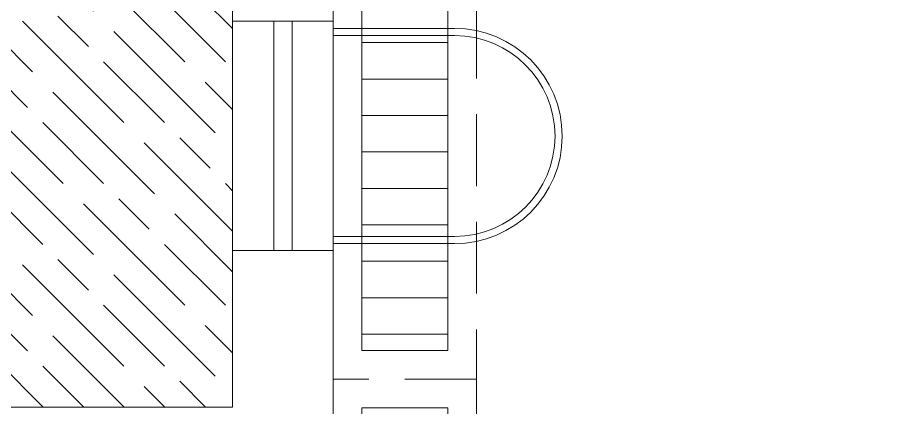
# Model space of a CAD drawing. Header units: millimetres. Extents: x 226317 to 226469, y 8188100 to 8188260.
# Drawn here: x 226388.768 to 226391.82, y 8188237.387 to 8188238.746 of the extents above; entities that cross this region are included whole.
import ezdxf

# ---------------------------------------------------------------- set-up
doc = ezdxf.new("R2010")
doc.units = ezdxf.units.MM
doc.linetypes.add('HIDDEN', pattern=[0.375, 0.25, -0.125])
for name, color, linetype, lineweight in [('0-block sanit', 8, 'Continuous', 25), ('A-MUROS', 8, 'Continuous', 30), ('TT-ESCALERAS', 8, 'Continuous', 0)]:
    doc.layers.add(name, color=color, linetype=linetype, lineweight=lineweight)
doc.layers.add('D_MURO', color=8, linetype='Continuous')

# ---------------------------------------------------------------- blocks, each defined once
blk = doc.blocks.new('manifold')
at = {"color": 8, "linetype": 'Continuous', "lineweight": 0}
for p, q in [((-1.5335, -0.102), (-1.5335, -0.402)), ((-1.4065, -0.102), (-1.4065, -0.402)), ((-1.2795, -0.102), (-1.2795, -0.402)), ((-1.1525, -0.102), (-1.1525, -0.402)), ((-1.0255, -0.102), (-1.0255, -0.402)), ((-0.8985, -0.102), (-0.8985, -0.402)), ((-0.7715, -0.102), (-0.7715, -0.402)), ((-0.6445, -0.102), (-0.6445, -0.402)), ((-0.5175, -0.102), (-0.5175, -0.402))]:
    blk.add_line(p, q, dxfattribs=at)
at = {"layer": '0-block sanit', "color": 8, "lineweight": 0}
for points in [[(-0.4423, 0.348), (-0.4423, -0.002), (-1.2423, -0.002), (-1.2423, 0.348)], [(-0.4423, 0.2046), (-0.4423, 0.1409), (-1.2423, 0.1409), (-1.2423, 0.2046)]]:
    blk.add_lwpolyline(points, close=True, dxfattribs=at)
at = {"layer": 'D_MURO', "color": 8, "linetype": 'HIDDEN', "lineweight": 0}
blk.add_lwpolyline([(-1.6907, -0.002), (3.7327, -0.002), (3.7327, -0.502), (-1.6907, -0.502)], close=True, dxfattribs=at)
at = {"layer": 'D_MURO', "color": 8, "lineweight": 0}
blk.add_lwpolyline([(3.6327, -0.402), (-1.5907, -0.402), (-1.5907, -0.102), (3.6327, -0.102)], close=True, dxfattribs=at)
at = {"layer": 'TT-ESCALERAS', "color": 8, "lineweight": 0, "ltscale": 0.5}
for points in [[(-1.2179, -0.4257), (-1.2179, -0.002)], [(-1.1929, -0.4257), (-1.1929, -0.002)], [(-0.4929, -0.4257), (-0.4929, -0.002)], [(-0.4679, -0.4257), (-0.4679, -0.002)]]:
    blk.add_lwpolyline(points, dxfattribs=at)
for radius in [0.375, 0.35]:
    blk.add_arc((-0.8429, -0.4257), radius, 180, 0, dxfattribs=at)
blk = doc.blocks.new('arq. estac.')
at = {"lineweight": 0, "transparency": 33554687}
h = blk.add_hatch(dxfattribs=at)
h.set_pattern_fill('GOST_WOOD', color=8, scale=0.05, angle=45)
h.set_pattern_definition([(135, (295.42204, 4.6443), (0.212132034356, 0.212132034356), [0.5, -0.1]), (135, (295.56346, 4.6443), (0.212132034356, 0.212132034356), [0.3, -0.075, 0.15, -0.075]), (135, (295.74024, 4.60893), (0.212132034356, 0.212132034356), [0.5, -0.1])])
h.paths.add_polyline_path([(226684.9391, 8188245.2254), (226684.9391, 8188247.5539), (226672.4591, 8188247.5539), (226672.4591, 8188245.2254)])
h.paths.add_polyline_path([(226684.9391, 8188244.8754), (226684.9391, 8188242.0339), (226672.4591, 8188242.0339), (226672.4591, 8188244.8754)])
at = {"color": 8, "lineweight": 0, "transparency": 33554559, "elevation": 0}
blk.add_lwpolyline([(226684.9391, 8188244.8754), (226684.9391, 8188242.0339), (226672.4591, 8188242.0339), (226672.4591, 8188244.8754)], close=True, dxfattribs=at)
at = {"layer": 'A-MUROS', "color": 8, "lineweight": 0}
blk.add_lwpolyline([(226687.4736, 8188252.5539), (226691.0992, 8188252.5539), (226691.0992, 8188247.7042), (226688.4736, 8188247.7041), (226688.4736, 8188247.5541), (226693.7991, 8188247.5539), (226693.7991, 8188245.5543), (226691.1492, 8188245.5543), (226691.1492, 8188236.7039), (226685.2891, 8188236.7039), (226685.2891, 8188247.554), (226687.4736, 8188247.5544), (226687.4736, 8188249.7543), (226690.0992, 8188249.7543), (226690.0992, 8188249.9037)], dxfattribs=at)
blk.add_lwpolyline([(226672.4591, 8188247.5539), (226672.4591, 8188242.0339), (226684.9391, 8188242.0339), (226684.9391, 8188247.5539)], close=True, dxfattribs=at)
at = {"color": 1, "rotation": 90}
blk.add_blockref('manifold', (226685.2871, 8188243.8214), dxfattribs=at)
at = {"color": 1, "xscale": -1, "rotation": 90}
blk.add_blockref('manifold', (226685.2872, 8188240.4401, 0), dxfattribs=at)

msp = doc.modelspace()

# ---------------------------------------------------------------- block references
msp.add_blockref('arq. estac.', (-295.422, -4.6455))

doc.saveas('drawing.dxf')
